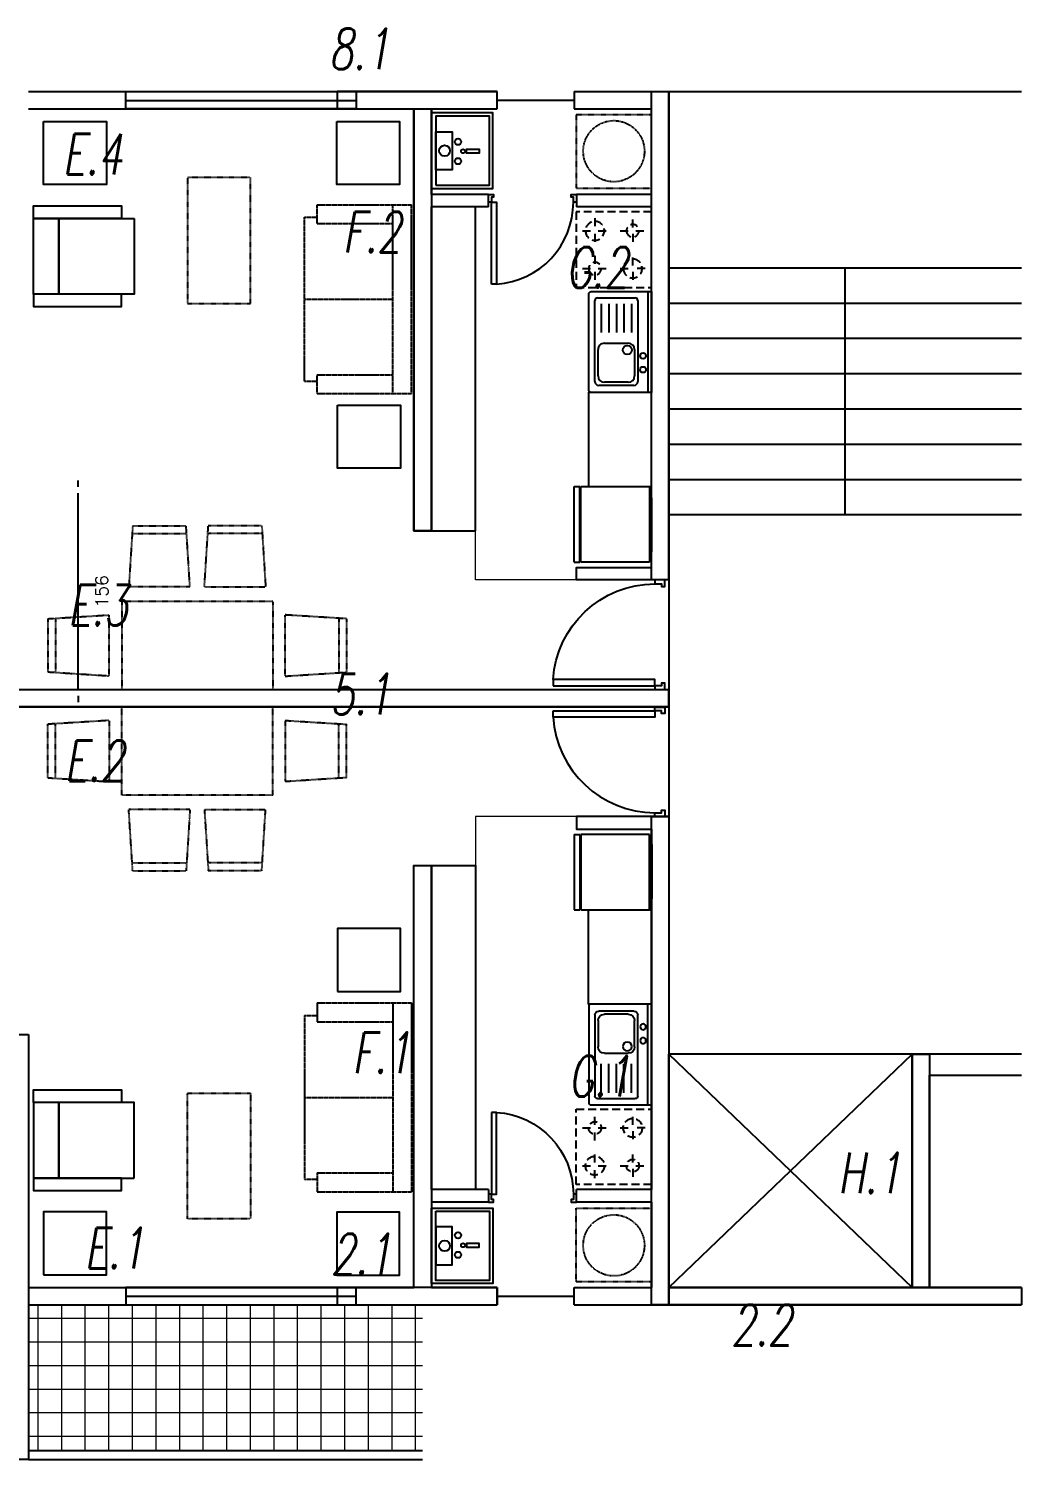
# Model space of a CAD drawing. Header units: inches. Extents: x 85 to 4460, y 49 to 5584.
# Drawn here: x 2501 to 3290, y 49 to 1185 of the extents above; entities that cross this region are included whole.
import ezdxf

# ---------------------------------------------------------------- set-up
doc = ezdxf.new("R2010")
doc.units = ezdxf.units.IN
doc.header["$MEASUREMENT"] = 0
doc.linetypes.add('HIDDEN', pattern=[0.375, 0.25, -0.125])
doc.linetypes.add('HIDDEN2', pattern=[4.7625, 3.175, -1.5875])
for name, color, linetype in [('01 BLOQUES MUEBLES', 252, 'Continuous'), ('01 LOSA', 250, 'Continuous'), ('01 MUROS', 7, 'Continuous'), ('01 PUERTAS Y VENTANAS', 246, 'Continuous'), ('01 TEXTO SIMB.', 2, 'Continuous'), ('AR-ARTEFACTOS', 7, 'Continuous'), ('AR-MUEBLES SEGMENT', 252, 'HIDDEN2'), ('AR-PROYECCION', 8, 'Continuous'), ('Muros X', 100, 'Continuous'), ('Muros Y', 50, 'Continuous'), ('REV_JM', 201, 'Continuous')]:
    doc.layers.add(name, color=color, linetype=linetype)
doc.layers.add('01 HATCH', color=253, linetype='Continuous', lineweight=5)
doc.layers.add('Nombres muros x', color=7, linetype='Continuous', true_color=0xffffff)
doc.layers.add('Nombres muros y', color=7, linetype='Continuous', true_color=0xffffff)
doc.layers.get('01 TEXTO SIMB.').off()
doc.styles.add('ARQ', font='SIMPLEX.shx')
doc.styles.add('ROMANS', font='romans.shx', dxfattribs={"width": 0.7, "oblique": 10})

# ---------------------------------------------------------------- blocks, each defined once
blk = doc.blocks.new('sofa-2')
at = {"linetype": 'HIDDEN', "ltscale": 0.01}
for p, q in [((-0.75, 1.5), (-0.75, 1.35)), ((-0.75, 1.5), (0, 1.5)), ((-0.15, 1.5), (-0.15, 0)), ((0, 1.5), (0, 0)), ((-0.85, 1.4), (-0.75, 1.4)), ((-0.85, 1.4), (-0.85, 0.1)), ((-0.75, 1.35), (-0.15, 1.35)), ((-0.85, 0.75), (-0.15, 0.75)), ((-0.75, 0.15), (-0.15, 0.15)), ((-0.75, 0.15), (-0.75, 0)), ((-0.85, 0.1), (-0.75, 0.1)), ((-0.75, 0), (0, 0))]:
    blk.add_line(p, q, dxfattribs=at)
blk = doc.blocks.new('*U15')
at = {"layer": '01 PUERTAS Y VENTANAS'}
for points in [[(1633.7, 4997.8), (1633.7, 5000.8), (1641.2, 5000.8), (1641.2, 4995.8), (1638.7, 4995.8), (1638.7, 4997.8)], [(1555.7, 4997.8), (1633.7, 4997.8), (1633.7, 4993.1), (1555.7, 4993.1)], [(1633.7, 4916.8), (1633.7, 4919.8), (1638.7, 4919.8), (1638.7, 4921.8), (1641.2, 4921.8), (1641.2, 4916.8)]]:
    blk.add_lwpolyline(points, close=True, dxfattribs=at)
at = {"layer": '01 PUERTAS Y VENTANAS', "color": 8}
blk.add_arc((1633.8, 4998.1), 78.3, 183.6465, 269.9158, dxfattribs=at)
blk = doc.blocks.new('Sofá 1 cuerpo')
at = {"layer": '01 BLOQUES MUEBLES'}
for points in [[(2459.9, 3659), (2449.9, 3659), (2449.9, 3589), (2459.9, 3589), (2459.9, 3659)], [(2519.9, 3659), (2529.9, 3659), (2529.9, 3589), (2519.9, 3589), (2519.9, 3659)]]:
    blk.add_lwpolyline(points, dxfattribs=at)
for points in [[(2519.9, 3639), (2459.9, 3639), (2459.9, 3659), (2519.9, 3659)], [(2519.9, 3579), (2459.9, 3579), (2459.9, 3639), (2519.9, 3639)]]:
    blk.add_lwpolyline(points, close=True, dxfattribs=at)
blk = doc.blocks.new('lav')
at = {"layer": '01 BLOQUES MUEBLES'}
for p, q in [((53035.9, -1515.9), (53035.9, -1455.9)), ((53035.9, -1455.9), (53040.4, -1455.9)), ((53040.4, -1515.9), (53040.4, -1455.9)), ((53041.4, -1515.9), (53041.4, -1455.9)), ((53041.4, -1455.9), (53095.9, -1455.9)), ((53095.9, -1455.9), (53095.9, -1515.9)), ((53097.6, -1464.8), (53095.9, -1464.8)), ((53097.6, -1507.9), (53097.6, -1464.8)), ((53095.9, -1507.9), (53097.6, -1507.9)), ((53035.9, -1515.9), (53040.4, -1515.9)), ((53095.9, -1515.9), (53041.4, -1515.9))]:
    blk.add_line(p, q, dxfattribs=at)
blk = doc.blocks.new('_Lavaplatos_50x80')
for p, q in [((0.03, -0.8), (0.03, 0)), ((0.11, -0.73), (0.11, -0.085)), ((0.14, -0.055), (0.42, -0.055)), ((0.185, -0.08), (0.375, -0.08)), ((0.45, -0.085), (0.45, -0.385)), ((0.135, -0.34), (0.135, -0.13)), ((0.425, -0.13), (0.425, -0.34)), ((0.375, -0.39), (0.185, -0.39)), ((0.45, -0.385), (0.45, -0.73)), ((0.16, -0.704), (0.16, -0.474)), ((0.22, -0.704), (0.22, -0.474)), ((0.28, -0.704), (0.28, -0.474)), ((0.34, -0.704), (0.34, -0.474)), ((0.4, -0.704), (0.4, -0.474)), ((0.43, -0.75), (0.13, -0.75))]:
    blk.add_line(p, q)
blk.add_lwpolyline([(0.48, -0.8), (0, -0.8), (0, 0), (0.48, 0, -0.414214), (0.5, -0.02), (0.5, -0.78, -0.414214)], format="xyb", close=True)
for centre, radius in [((0.068, -0.18), 0.0232), ((0.068, -0.29), 0.0232), ((0.193, -0.336), 0.035)]:
    blk.add_circle(centre, radius)
for centre, radius, start, end in [((0.14, -0.085), 0.03, 90, 180), ((0.185, -0.13), 0.05, 90, 180), ((0.375, -0.13), 0.05, 0, 90), ((0.42, -0.085), 0.03, 0, 90), ((0.185, -0.34), 0.05, 180, 270), ((0.375, -0.34), 0.05, 270, 0), ((0.13, -0.73), 0.02, 180, 270), ((0.43, -0.73), 0.02, 270, 0)]:
    blk.add_arc(centre, radius, start, end)
blk = doc.blocks.new('_Cocina_1')
at = {"linetype": 'HIDDEN2', "ltscale": 0.02}
for p, q in [((-0.6, -0.3), (-0.6, 0.3)), ((-0.6, 0.3), (0, 0.3)), ((-0.45, 0.175), (-0.45, 0.25)), ((-0.45, 0.175), (-0.45, 0.25)), ((-0.45, 0.175), (-0.45, 0.25)), ((-0.45, 0.175), (-0.45, 0.25)), ((-0.45, 0.175), (-0.45, 0.25)), ((-0.15, 0.175), (-0.15, 0.25)), ((0, 0.3), (0, -0.3)), ((-0.55, 0.15), (-0.475, 0.15)), ((-0.55, 0.15), (-0.475, 0.15)), ((-0.55, 0.15), (-0.475, 0.15)), ((-0.55, 0.15), (-0.475, 0.15)), ((-0.55, 0.15), (-0.475, 0.15)), ((-0.45, 0.05), (-0.45, 0.125)), ((-0.45, 0.05), (-0.45, 0.125)), ((-0.45, 0.05), (-0.45, 0.125)), ((-0.45, 0.05), (-0.45, 0.125)), ((-0.45, 0.05), (-0.45, 0.125)), ((-0.425, 0.15), (-0.35, 0.15)), ((-0.425, 0.15), (-0.35, 0.15)), ((-0.425, 0.15), (-0.35, 0.15)), ((-0.425, 0.15), (-0.35, 0.15)), ((-0.425, 0.15), (-0.35, 0.15)), ((-0.25, 0.15), (-0.175, 0.15)), ((-0.25, 0.15), (-0.175, 0.15)), ((-0.25, 0.15), (-0.175, 0.15)), ((-0.25, 0.15), (-0.175, 0.15)), ((-0.25, 0.15), (-0.175, 0.15)), ((-0.15, 0.125), (-0.15, 0.05)), ((-0.05, 0.15), (-0.125, 0.15)), ((-0.45, -0.125), (-0.45, -0.05)), ((-0.45, -0.125), (-0.45, -0.05)), ((-0.45, -0.125), (-0.45, -0.05)), ((-0.45, -0.125), (-0.45, -0.05)), ((-0.45, -0.125), (-0.45, -0.05)), ((-0.15, -0.125), (-0.15, -0.05)), ((-0.15, -0.125), (-0.15, -0.05)), ((-0.15, -0.125), (-0.15, -0.05)), ((-0.15, -0.125), (-0.15, -0.05)), ((-0.15, -0.125), (-0.15, -0.05)), ((-0.55, -0.15), (-0.475, -0.15)), ((-0.55, -0.15), (-0.475, -0.15)), ((-0.55, -0.15), (-0.475, -0.15)), ((-0.55, -0.15), (-0.475, -0.15)), ((-0.55, -0.15), (-0.475, -0.15)), ((-0.45, -0.25), (-0.45, -0.175)), ((-0.45, -0.25), (-0.45, -0.175)), ((-0.45, -0.25), (-0.45, -0.175)), ((-0.45, -0.25), (-0.45, -0.175)), ((-0.45, -0.25), (-0.45, -0.175)), ((-0.425, -0.15), (-0.35, -0.15)), ((-0.425, -0.15), (-0.35, -0.15)), ((-0.425, -0.15), (-0.35, -0.15)), ((-0.425, -0.15), (-0.35, -0.15)), ((-0.425, -0.15), (-0.35, -0.15)), ((-0.25, -0.15), (-0.175, -0.15)), ((-0.25, -0.15), (-0.175, -0.15)), ((-0.25, -0.15), (-0.175, -0.15)), ((-0.25, -0.15), (-0.175, -0.15)), ((-0.25, -0.15), (-0.175, -0.15)), ((-0.15, -0.175), (-0.15, -0.25)), ((-0.125, -0.15), (-0.05, -0.15)), ((-0.125, -0.15), (-0.05, -0.15)), ((-0.125, -0.15), (-0.05, -0.15)), ((-0.125, -0.15), (-0.05, -0.15)), ((-0.125, -0.15), (-0.05, -0.15)), ((0, -0.3), (-0.6, -0.3)), ((0, -0.3), (-0.6, -0.3)), ((0, -0.3), (-0.6, -0.3)), ((0, -0.3), (-0.6, -0.3)), ((0, -0.3), (-0.6, -0.3))]:
    blk.add_line(p, q, dxfattribs=at)
for centre, radius in [((-0.45, 0.15), 0.05), ((-0.45, 0.15), 0.05), ((-0.45, 0.15), 0.05), ((-0.45, 0.15), 0.05), ((-0.45, 0.15), 0.05), ((-0.15, 0.15), 0.075), ((-0.15, 0.15), 0.075), ((-0.15, 0.15), 0.075), ((-0.15, 0.15), 0.075), ((-0.15, 0.15), 0.075), ((-0.45, -0.15), 0.075), ((-0.45, -0.15), 0.075), ((-0.45, -0.15), 0.075), ((-0.45, -0.15), 0.075), ((-0.45, -0.15), 0.075), ((-0.15, -0.15), 0.05), ((-0.15, -0.15), 0.05), ((-0.15, -0.15), 0.05), ((-0.15, -0.15), 0.05), ((-0.15, -0.15), 0.05)]:
    blk.add_circle(centre, radius, dxfattribs=at)
blk = doc.blocks.new('*U43')
at = {"layer": '01 PUERTAS Y VENTANAS'}
for points in [[(1648.7, 5084.8), (1648.7, 5081.8), (1643.8, 5081.8), (1643.8, 5079.8), (1641.2, 5079.8), (1641.2, 5084.8)], [(1648.7, 5003.8), (1648.7, 5000.8), (1641.2, 5000.8), (1641.2, 5005.8), (1643.8, 5005.8), (1643.8, 5003.8)], [(1726.7, 5003.8), (1648.7, 5003.8), (1648.7, 5008.5), (1726.7, 5008.5)]]:
    blk.add_lwpolyline(points, close=True, dxfattribs=at)
at = {"layer": '01 PUERTAS Y VENTANAS', "color": 8}
blk.add_arc((1648.6, 5003.5), 78.3, 3.6465, 89.9158, dxfattribs=at)

msp = doc.modelspace()

# ---------------------------------------------------------------- hatches: boundary and pattern name
at = {"layer": '01 HATCH'}
h = msp.add_hatch(dxfattribs=at)
h.set_pattern_fill('NET', color=256, scale=150)
h.set_pattern_definition([(0, (-78022.723, 13529.914), (0, 18.75), []), (90, (-78022.723, 13529.914), (-18.75, 1e-15), [])])
h.paths.add_polyline_path([(2814.1, 56), (2501, 56), (2501, 171.7), (2814.1, 171.7)])

# ---------------------------------------------------------------- linework, layer by layer
at = {"layer": '01 BLOQUES MUEBLES'}
for points in [[(2821, 1058.4), (2869.8, 1058.4), (2869.8, 1118.4), (2821, 1118.4)], [(2824.6, 1061), (2867.2, 1061), (2867.2, 1115.8), (2824.6, 1115.8)], [(2859, 1088), (2859, 1086.5), (2849, 1086.5), (2849, 1089.5), (2859, 1089.5)], [(2856, 786.4), (2856, 1043.7), (2821, 1043.7), (2821, 786.4)], [(2996, 896.5), (2945.9, 896.5), (2945.9, 821.7), (2996, 821.7)], [(2856, 520.6), (2856, 263.4), (2821, 263.4), (2821, 520.6)], [(2996, 410.6), (2945.9, 410.6), (2945.9, 485.4), (2996, 485.4)], [(2821, 248.6), (2869.8, 248.6), (2869.8, 188.6), (2821, 188.6)], [(2824.6, 246.1), (2867.2, 246.1), (2867.2, 191.2), (2824.6, 191.2)], [(2859, 219.1), (2859, 220.6), (2849, 220.6), (2849, 217.6), (2859, 217.6)]]:
    msp.add_lwpolyline(points, close=True, dxfattribs=at)
at = {"layer": '01 BLOQUES MUEBLES', "ltscale": 25}
for points in [[(2512.9, 1111.5), (2562.9, 1111.5), (2562.9, 1061.5), (2512.9, 1061.5)], [(2745.8, 1111.7), (2795.8, 1111.7), (2795.8, 1061.7), (2745.8, 1061.7)], [(2746.5, 886.4), (2796.5, 886.4), (2796.5, 836.4), (2746.5, 836.4)], [(2746.5, 420.7), (2796.5, 420.7), (2796.5, 470.7), (2746.5, 470.7)], [(2512.9, 195.6), (2562.9, 195.6), (2562.9, 245.6), (2512.9, 245.6)], [(2745.8, 195.3), (2795.8, 195.3), (2795.8, 245.3), (2745.8, 245.3)]]:
    msp.add_lwpolyline(points, close=True, dxfattribs=at)
at = {"layer": '01 BLOQUES MUEBLES'}
for centre, radius in [((2842.2, 1095.5), 2.5), ((2842.2, 1080.1), 2.5), ((2846.2, 1088), 1.61), ((2842.2, 227), 2.5), ((2846.2, 219.1), 1.61), ((2842.2, 211.5), 2.5)]:
    msp.add_circle(centre, radius, dxfattribs=at)
at = {"layer": '01 HATCH'}
for points in [[(2936.4, 747.5), (2856, 747.5), (2856, 786.4)], [(2936.4, 559.6), (2856, 559.6), (2856, 520.6)]]:
    msp.add_lwpolyline(points, dxfattribs=at)
at = {"layer": '01 LOSA'}
for p, q in [((3009.8, 995.4), (3289.8, 995.4)), ((3009.8, 995.4), (3289.8, 995.4)), ((3149.8, 799.4), (3149.8, 995.4)), ((3149.8, 799.4), (3149.8, 995.4)), ((3009.8, 967.4), (3289.8, 967.4)), ((3009.8, 967.4), (3289.8, 967.4)), ((3009.8, 939.4), (3289.8, 939.4)), ((3009.8, 939.4), (3289.8, 939.4)), ((3009.8, 911.4), (3289.8, 911.4)), ((3009.8, 911.4), (3289.8, 911.4)), ((3009.8, 883.4), (3289.8, 883.4)), ((3009.8, 883.4), (3289.8, 883.4)), ((3009.8, 855.4), (3289.8, 855.4)), ((3009.8, 855.4), (3289.8, 855.4)), ((3009.8, 827.4), (3289.8, 827.4)), ((3009.8, 827.4), (3289.8, 827.4)), ((3009.8, 799.4), (3289.8, 799.4)), ((3009.8, 799.4), (3289.8, 799.4))]:
    msp.add_line(p, q, dxfattribs=at)
for points in [[(2501, 56), (2814.1, 56)], [(2501, 49), (2814.1, 49)]]:
    msp.add_lwpolyline(points, dxfattribs=at)
at = {"layer": '01 MUROS'}
for p, q in [((3009.8, 1135.4), (3009.8, 185.5)), ((3009.8, 1135.4), (3009.8, 1135.4)), ((3009.8, 1135.4), (3289.8, 1135.4)), ((3009.8, 185.5), (3009.8, 370.9)), ((3009.8, 370.9), (3009.8, 370.9)), ((3009.8, 370.9), (3009.8, 171.7)), ((3289.8, 370.9), (3202.9, 370.9)), ((3202.9, 370.9), (3202.9, 185.5)), ((3216.7, 354.3), (3289.8, 354.3)), ((3216.7, 185.5), (3216.7, 354.3)), ((3202.9, 185.5), (3009.8, 185.5)), ((3289.8, 185.5), (3216.7, 185.5)), ((3009.8, 171.7), (3289.8, 171.7)), ((3009.8, 171.7), (3289.8, 171.7)), ((3009.8, 171.7), (3009.8, 171.7)), ((3009.8, 171.7), (3289.8, 171.7))]:
    msp.add_line(p, q, dxfattribs=at)
for points in [[(2501, 1135.4), (2873.4, 1135.4)], [(2578.2, 1128.4), (2761.2, 1128.4)], [(2873.4, 1121.6), (2873.4, 1135.4)], [(2873.4, 1128.5), (2934.4, 1128.5)], [(2934.4, 1135.4), (3009.8, 1135.4)], [(2934.4, 1135.4), (2934.4, 1121.6)], [(3009.8, 747.5), (3009.8, 1135.4)], [(2501, 1121.6), (2807.2, 1121.6)], [(2807.2, 1121.6), (2807.2, 786.4), (2821, 786.4), (2821, 1043.7)], [(2821, 1121.6), (2873.4, 1121.6)], [(2821, 1053.7), (2821, 1121.6)], [(2934.4, 1121.6), (2996, 1121.6)], [(2996, 1053.7), (2996, 1121.6)], [(2866.4, 1053.7), (2821, 1053.7)], [(2866.4, 1043.7), (2866.4, 1053.7)], [(2996, 1053.7), (2936.4, 1053.7)], [(2936.4, 1053.7), (2936.4, 1043.7)], [(2866.4, 1043.7), (2821, 1043.7)], [(2996, 1043.7), (2936.4, 1043.7)], [(2996, 757.5), (2996, 1043.7)], [(3009.8, 747.5), (2936.4, 747.5), (2936.4, 757.5), (2996, 757.5)], [(1912.6, 646.6), (3009.8, 646.6), (3009.8, 660.4)], [(1912.6, 660.4), (3009.8, 660.4), (3009.8, 646.6)], [(2501, 660.4), (3009.8, 660.4)], [(2501, 646.6), (3009.8, 646.6)], [(3009.8, 559.6), (2936.4, 559.6), (2936.4, 549.6), (2996, 549.6)], [(3009.8, 559.6), (3009.8, 171.7)], [(2996, 549.6), (2996, 263.4)], [(2807.2, 185.5), (2807.2, 520.6), (2821, 520.6), (2821, 263.4)], [(2866.4, 263.4), (2821, 263.4)], [(2866.4, 263.4), (2866.4, 253.4)], [(2996, 263.4), (2936.4, 263.4)], [(2936.4, 253.4), (2936.4, 263.4)], [(2821, 253.4), (2821, 185.5)], [(2866.4, 253.4), (2821, 253.4)], [(2996, 253.4), (2936.4, 253.4)], [(2996, 253.4), (2996, 185.5)], [(2501, 185.5), (2807.2, 185.5)], [(2821, 185.5), (2873.4, 185.5)], [(2873.4, 185.5), (2873.4, 171.7)], [(2934.4, 185.5), (2996, 185.5)], [(2934.4, 171.7), (2934.4, 185.5)], [(2501, 171.7), (2873.4, 171.7)], [(2578.2, 178.7), (2761.2, 178.7)], [(2873.4, 178.6), (2934.4, 178.6)], [(2934.4, 171.7), (3009.8, 171.7)]]:
    msp.add_lwpolyline(points, dxfattribs=at)
for points in [[(2578.2, 1135.4), (2761.2, 1135.4), (2761.2, 1121.6), (2578.2, 1121.6)], [(2578.2, 171.7), (2761.2, 171.7), (2761.2, 185.5), (2578.2, 185.5)]]:
    msp.add_lwpolyline(points, close=True, dxfattribs=at)
at = {"layer": 'AR-ARTEFACTOS'}
for points in [[(2824.6, 1103.5), (2837.6, 1103.5), (2837.6, 1073.3), (2824.6, 1073.3)], [(2824.6, 203.5), (2837.6, 203.5), (2837.6, 233.8), (2824.6, 233.8)]]:
    msp.add_lwpolyline(points, close=True, dxfattribs=at)
for centre in [(2831.5, 1088.4), (2831.5, 218.6)]:
    msp.add_circle(centre, 4.32, dxfattribs=at)
at = {"layer": 'AR-MUEBLES SEGMENT', "ltscale": 0.02}
for p, q in [((2583.7, 790.4), (2626.2, 790.4)), ((2583.7, 784.4), (2626.2, 784.4)), ((2686.3, 790.4), (2643.8, 790.4)), ((2686.3, 784.4), (2643.8, 784.4)), ((2629.2, 741.9), (2580.6, 741.9)), ((2640.7, 741.9), (2689.3, 741.9)), ((2695, 730.4), (2575, 730.4)), ((2575, 730.4), (2575, 660.4)), ((2695, 730.4), (2695, 660.4)), ((2516.4, 716.7), (2516.4, 674.2)), ((2522.5, 716.7), (2522.5, 674.2)), ((2565, 671.1), (2565, 719.7)), ((2704.9, 671.1), (2704.9, 719.7)), ((2747.4, 716.7), (2747.4, 674.2)), ((2753.5, 716.7), (2753.5, 674.2)), ((2575, 660.4), (2695, 660.4)), ((2575, 646.6), (2695, 646.6)), ((2575, 576.6), (2575, 646.6)), ((2695, 576.6), (2695, 646.6)), ((2516.4, 590.4), (2516.4, 632.9)), ((2522.5, 590.4), (2522.5, 632.9)), ((2565, 635.9), (2565, 587.3)), ((2704.9, 635.9), (2704.9, 587.3)), ((2747.4, 590.4), (2747.4, 632.9)), ((2753.5, 590.4), (2753.5, 632.9)), ((2695, 576.6), (2575, 576.6)), ((2629.2, 565.2), (2580.6, 565.2)), ((2640.7, 565.2), (2689.3, 565.2)), ((2583.7, 522.7), (2626.2, 522.7)), ((2583.7, 516.6), (2626.2, 516.6)), ((2686.3, 522.7), (2643.8, 522.7)), ((2686.3, 516.6), (2643.8, 516.6))]:
    msp.add_line(p, q, dxfattribs=at)
for points in [[(2677.3, 1067.1), (2627.3, 1067.1), (2627.3, 967.1), (2677.3, 967.1)], [(2677.3, 240), (2627.3, 240), (2627.3, 340), (2677.3, 340)]]:
    msp.add_lwpolyline(points, close=True, dxfattribs=at)
for points in [[(2583.7, 790.4), (2580.6, 741.9)], [(2629.2, 741.9), (2626.2, 790.4)], [(2640.7, 741.9), (2643.8, 790.4)], [(2686.3, 790.4), (2689.3, 741.9)], [(2516.4, 716.7), (2565, 719.7)], [(2753.5, 716.7), (2704.9, 719.7)], [(2565, 671.1), (2516.4, 674.2)], [(2704.9, 671.1), (2753.5, 674.2)], [(2565, 635.9), (2516.4, 632.9)], [(2704.9, 635.9), (2753.5, 632.9)], [(2516.4, 590.4), (2565, 587.3)], [(2753.5, 590.4), (2704.9, 587.3)], [(2583.7, 516.6), (2580.6, 565.2)], [(2629.2, 565.2), (2626.2, 516.6)], [(2640.7, 565.2), (2643.8, 516.6)], [(2686.3, 516.6), (2689.3, 565.2)]]:
    msp.add_lwpolyline(points, dxfattribs=at)
at = {"layer": 'AR-PROYECCION', "color": 8, "linetype": 'HIDDEN', "ltscale": 0.01}
for points in [[(2936, 1117), (2936, 1058.6), (2996, 1058.6), (2996, 1117)], [(2936, 190), (2936, 248.5), (2996, 248.5), (2996, 190)]]:
    msp.add_lwpolyline(points, close=True, dxfattribs=at)
for centre in [(2966, 1088), (2966, 219)]:
    msp.add_circle(centre, 24.3, dxfattribs=at)
at = {"layer": 'Muros X', "ltscale": 9}
for p, q in [((2761.2, 1135.4), (2746.2, 1135.4)), ((2746.2, 1135.4), (2746.2, 1121.6)), ((2873.4, 1135.4), (2746.2, 1135.4)), ((2746.2, 1135.4), (2746.2, 1121.6)), ((2761.2, 1135.4), (2746.2, 1135.4)), ((2746.2, 1135.4), (2746.2, 1121.6)), ((2873.4, 1135.4), (2746.2, 1135.4)), ((2746.2, 1135.4), (2746.2, 1121.6)), ((2873.4, 1135.4), (2753.4, 1135.4)), ((2873.4, 1135.4), (2753.4, 1135.4)), ((2873.4, 1121.6), (2873.4, 1135.4)), ((2873.4, 1121.6), (2873.4, 1135.4)), ((2746.2, 1121.6), (2873.4, 1121.6)), ((2746.2, 1121.6), (2873.4, 1121.6)), ((1912.6, 660.4), (3009.8, 660.4)), ((1912.6, 660.4), (3009.8, 660.4)), ((3009.8, 660.4), (3009.8, 646.6)), ((3009.8, 660.4), (3009.8, 646.6)), ((3009.8, 646.6), (1912.6, 646.6)), ((3009.8, 646.6), (1912.6, 646.6)), ((2873.4, 185.5), (2746.2, 185.5)), ((2746.2, 185.5), (2746.2, 171.7)), ((2873.4, 185.5), (2746.2, 185.5)), ((2746.2, 185.5), (2746.2, 171.7)), ((2873.4, 171.7), (2873.4, 185.5)), ((2873.4, 171.7), (2873.4, 185.5)), ((3009.8, 185.5), (3289.8, 185.5)), ((3009.8, 171.7), (3009.8, 185.5)), ((3009.8, 185.5), (3289.8, 185.5)), ((3009.8, 171.7), (3009.8, 185.5)), ((3289.8, 185.5), (3289.8, 171.7)), ((3289.8, 185.5), (3289.8, 171.7)), ((2746.2, 171.7), (2873.4, 171.7)), ((2746.2, 171.7), (2873.4, 171.7)), ((3289.8, 171.7), (3009.8, 171.7)), ((3289.8, 171.7), (3009.8, 171.7)), ((3009.8, 171.7), (3289.8, 171.7))]:
    msp.add_line(p, q, dxfattribs=at)
at = {"layer": 'Muros Y', "ltscale": 9}
for p, q in [((2996, 747.5), (2996, 1135.4)), ((2996, 1135.4), (3009.8, 1135.4)), ((2996, 747.5), (2996, 1135.4)), ((2996, 1135.4), (3009.8, 1135.4)), ((3009.8, 1135.4), (3009.8, 747.5)), ((3009.8, 1135.4), (3009.8, 747.5)), ((2807.2, 786.4), (2807.2, 1121.6)), ((2807.2, 1121.6), (2821, 1121.6)), ((2807.2, 786.4), (2807.2, 1121.6)), ((2807.2, 1121.6), (2821, 1121.6)), ((2821, 1121.6), (2821, 786.4)), ((2821, 1121.6), (2821, 786.4)), ((2540.4, 821.4), (2540.4, 826.4)), ((2540.4, 660.4), (2540.4, 816.4)), ((2821, 786.4), (2807.2, 786.4)), ((2821, 786.4), (2807.2, 786.4)), ((3009.8, 747.5), (2996, 747.5)), ((3009.8, 747.5), (2996, 747.5)), ((2540.4, 655.4), (2540.4, 650.4)), ((2996, 171.7), (2996, 559.6)), ((2996, 559.6), (3009.8, 559.6)), ((2996, 171.7), (2996, 559.6)), ((2996, 559.6), (3009.8, 559.6)), ((3009.8, 559.6), (3009.8, 171.7)), ((3009.8, 559.6), (3009.8, 171.7)), ((2807.2, 520.6), (2821, 520.6)), ((2807.2, 185.5), (2807.2, 520.6)), ((2807.2, 520.6), (2821, 520.6)), ((2807.2, 185.5), (2807.2, 520.6)), ((2821, 520.6), (2821, 185.5)), ((2821, 520.6), (2821, 185.5)), ((2487.2, 386.6), (2501, 386.6)), ((2487.2, 386.6), (2501, 386.6)), ((2501, 386.6), (2501, 49)), ((2501, 386.6), (2501, 49)), ((3202.9, 370.9), (3216.7, 370.9)), ((3202.9, 185.5), (3202.9, 370.9)), ((3202.9, 370.9), (3216.7, 370.9)), ((3202.9, 185.5), (3202.9, 370.9)), ((3216.7, 370.9), (3216.7, 185.5)), ((3216.7, 370.9), (3216.7, 185.5)), ((2821, 185.5), (2807.2, 185.5)), ((2821, 185.5), (2807.2, 185.5)), ((3216.7, 185.5), (3202.9, 185.5)), ((3216.7, 185.5), (3202.9, 185.5)), ((3009.8, 171.7), (2996, 171.7)), ((3009.8, 171.7), (2996, 171.7)), ((2501, 49), (2487.2, 49)), ((2501, 49), (2487.2, 49))]:
    msp.add_line(p, q, dxfattribs=at)
at = {"layer": 'REV_JM'}
for p, q in [((3202.9, 370.9), (3009.8, 370.9)), ((3009.8, 370.9), (3202.9, 185.5)), ((3009.8, 185.5), (3202.9, 370.9)), ((3202.9, 370.9), (3009.8, 370.9)), ((3009.8, 370.9), (3202.9, 185.5)), ((3009.8, 185.5), (3202.9, 370.9))]:
    msp.add_line(p, q, dxfattribs=at)

# ---------------------------------------------------------------- block references
at = {"layer": '01 PUERTAS Y VENTANAS'}
for name, p, xscale, yscale, zscale, rotation in [('*U43', (-1301.3, 2421.5), 0.8333952729897484, 0.8333952729897484, 0.8333952729897484, 270), ('*U15', (1305.7, 5842.5), -1.036249976563956, 1.036249976563956, 1.036249976563956, 180), ('*U43', (-1301.3, -1114.4), -0.8333952729897484, 0.8333952729897484, 0.8333952729897484, 270)]:
    msp.add_blockref(name, p, dxfattribs=dict(at, xscale=xscale, yscale=yscale, zscale=zscale, rotation=rotation))
at = {"layer": '01 PUERTAS Y VENTANAS', "xscale": 1.036249976563956, "yscale": 1.036249976563956, "zscale": 1.036249976563956}
msp.add_blockref('*U15', (1305.7, -4535.5), dxfattribs=at)
at = {"layer": '01 TEXTO SIMB.', "rotation": 89.99999999999999}
msp.add_blockref('Sofá 1 cuerpo', (6163.9, -1485.3), dxfattribs=at)
at = {"layer": '01 TEXTO SIMB.', "xscale": -1, "rotation": 90}
msp.add_blockref('Sofá 1 cuerpo', (6163.9, 2792.4), dxfattribs=at)
at = {"layer": 'AR-ARTEFACTOS', "xscale": 100.00000182431, "yscale": 100.00000182431, "zscale": 100.00000182431, "rotation": 180}
msp.add_blockref('_Lavaplatos_50x80', (2996, 896.5), dxfattribs=at)
at = {"layer": 'AR-ARTEFACTOS', "xscale": -100.00000182431, "yscale": 100.00000182431, "zscale": 100.00000182431}
msp.add_blockref('_Lavaplatos_50x80', (2996, 410.6), dxfattribs=at)
at = {"layer": 'AR-MUEBLES SEGMENT', "ltscale": 0.02, "xscale": -100.00000182431, "yscale": 100.00000182431, "zscale": 100.00000182431, "rotation": 180}
msp.add_blockref('sofa-2', (2805.3, 1045.5), dxfattribs=at)
at = {"layer": 'AR-MUEBLES SEGMENT', "ltscale": 0.02, "xscale": 100.00000182431, "yscale": 100.00000182431, "zscale": 100.00000182431}
msp.add_blockref('sofa-2', (2805.3, 261.5), dxfattribs=at)
at = {"layer": 'AR-PROYECCION', "color": 8, "linetype": 'HIDDEN', "ltscale": 0.01, "xscale": -100.00000182431, "yscale": 100.00000182431, "zscale": 100.00000182431, "rotation": 180}
msp.add_blockref('_Cocina_1', (2996, 1009.8), dxfattribs=at)
at = {"layer": 'AR-PROYECCION', "color": 8, "linetype": 'HIDDEN', "ltscale": 0.01, "xscale": 100.00000182431, "yscale": 100.00000182431, "zscale": 100.00000182431}
msp.add_blockref('_Cocina_1', (2996, 297.3), dxfattribs=at)
at = {"layer": 'REV_JM'}
msp.add_blockref('lav', (-50101.5, 2277.6), dxfattribs=at)
at = {"layer": 'REV_JM', "xscale": -1, "rotation": 180}
msp.add_blockref('lav', (-50101.5, -970.5), dxfattribs=at)

# ---------------------------------------------------------------- texts
at = {"layer": 'Muros Y', "color": 2, "ltscale": 9, "insert": (2559.2, 738.4), "char_height": 125, "attachment_point": 5, "rotation": 90, "style": 'ARQ'}
msp.add_mtext('\\A1;{\\H0.08x;156}', dxfattribs=at)
at = {"layer": 'Nombres muros x', "style": 'ROMANS', "oblique": 10, "width": 0.7}
for s, p in [('8.1', (2739.5, 1153.1)), ('5.1', (2740.3, 640.7)), ('2.1', (2741.1, 195.9)), ('2.2', (3059.1, 139.4))]:
    msp.add_text(s, height=32.3, dxfattribs=at).set_placement(p)
at = {"layer": 'Nombres muros y', "style": 'ROMANS', "oblique": 10, "width": 0.7}
for s, p in [('E.4', (2528, 1069.5)), ('F.2', (2750.6, 1007.6)), ('G.2', (2927.9, 979.5)), ('E.3', (2532.4, 711.3)), ('E.2', (2529.6, 587.7)), ('F.1', (2758.1, 355.9)), ('G.1', (2929.8, 337.2)), ('H.1', (3144, 260.4)), ('E.1', (2545.5, 200.7))]:
    msp.add_text(s, height=32.3, dxfattribs=at).set_placement(p)

doc.saveas('drawing.dxf')
